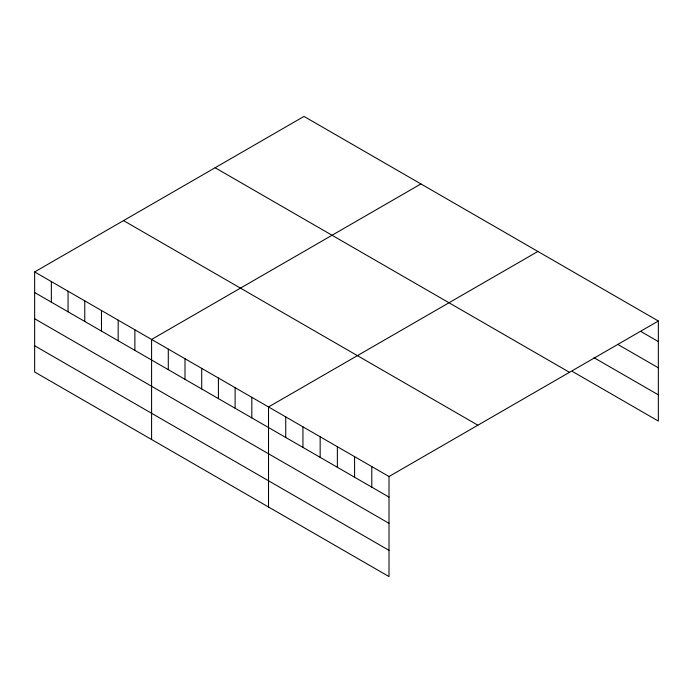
<?xml version="1.0" encoding="UTF-8"?>
<svg xmlns="http://www.w3.org/2000/svg" width="693" height="693" viewBox="0 0 693 693"><rect width="100%" height="100%" fill="white"/><g stroke="black" fill="none" stroke-linecap="round" stroke-linejoin="round"><path stroke-width="1.04" d="M34.65 271.933L389.007 476.515L389.007 576.576L34.65 371.994L34.65 271.933L303.993 116.424L658.35 321.006L658.35 421.067L572.297 371.379M420.937 183.94L151.585 339.449L151.585 439.501M537.872 251.455L268.52 406.956L268.52 507.016M389.007 476.515L658.35 321.006M641.138 331.652L658.35 341.597M617.584 344.282L658.35 367.818M594.031 357.709L658.35 394.845M215.116 167.741L569.464 372.323M123.536 220.617L477.884 425.199M34.65 292.515L389.007 497.098M34.65 318.745L389.007 523.328M34.65 345.764L389.007 550.346M371.794 466.58L371.794 487.162M354.582 456.644L354.582 477.226M337.37 446.708L337.37 467.29M320.157 436.772L320.157 457.354M302.945 426.827L302.945 447.418M285.733 416.891L285.733 437.482M251.819 397.314L251.819 417.896M235.109 387.664L235.109 408.255M218.408 378.023L218.408 398.605M201.706 368.381L201.706 388.964M184.996 358.731L184.996 379.322M168.295 349.09L168.295 369.672M134.884 329.799L134.884 350.381M118.174 320.157L118.174 340.739M101.473 310.507L101.473 331.098M84.763 300.866L84.763 321.448M68.061 291.225L68.061 311.807M51.351 281.575L51.351 302.157"/></g></svg>
